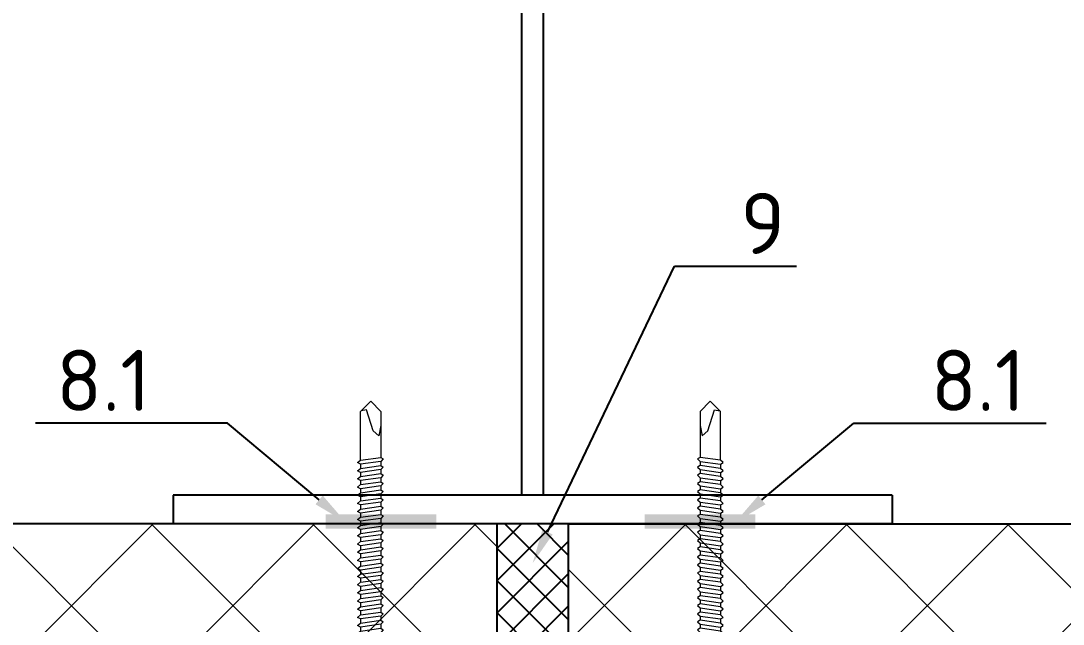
# Model space of a CAD drawing. Header units: millimetres. Extents: x -3689 to 3021565, y -698052 to -604547.
# Drawn here: x 2757434.1 to 2757724.1, y -669168.7 to -669000.9 of the extents above; entities that cross this region are included whole.
import ezdxf
from ezdxf import colors
from ezdxf.entities.mleader import LeaderData, LeaderLine
from ezdxf.math import Vec2, Vec3

# ---------------------------------------------------------------- set-up
doc = ezdxf.new("R2010")
doc.units = ezdxf.units.MM
doc.layers.get('0').update_dxf_attribs({"lineweight": 0})
for name, color, linetype in [('A-FLOR-IDEN', 14, 'Continuous'), ('A-WALL-PATT', 181, 'Continuous'), ('S-METL', 14, 'Continuous'), ('S-WALL-PATT', 181, 'Continuous')]:
    doc.layers.add(name, color=color, linetype=linetype)
doc.styles.add('ЕСКД', font='isocpeur.ttf')

# ---------------------------------------------------------------- blocks, each defined once
blk = doc.blocks.new('шльбгшд')
at = {"color": 0}
for p, q in [((-20772.5169671503, 184873.0526999341), (-20972.51694960045, 184873.0526999341)), ((-20972.51694960045, 184873.0526999341), (-20972.51694960045, 184865.0527003886)), ((-20772.5169671503, 184873.0526999341), (-20772.5169671503, 184865.0527003886)), ((-20772.5169671503, 184865.0527003886), (-20972.51694960045, 184865.0527003886)), ((-20875.51695772904, 184581.0527617739), (-20875.51695772904, 184865.0524472402)), ((-20869.5169580699, 184581.0527617739), (-20869.5169580699, 184865.0524472402)), ((-20772.5169671503, 184581.0527164818), (-20972.51694960045, 184581.0527164818)), ((-20972.51694960045, 184581.0527164818), (-20972.51694960045, 184573.0527169289)), ((-20772.5169671503, 184581.0527164818), (-20772.5169671503, 184573.0527169289)), ((-20772.5169671503, 184573.0527169289), (-20972.51694960045, 184573.0527169289))]:
    blk.add_line(p, q, dxfattribs=at)
blk = doc.blocks.new('*U566')
at = {"lineweight": 0}
h = blk.add_hatch(dxfattribs=at)
h.set_pattern_fill('ANSI37', color=181, scale=10, style=0)
h.set_pattern_definition([(45, (90, -734.0553587846589), (-22.45064030267288, 22.45064030267288), []), (135, (90, -734.0553587846589), (-22.45064030267288, -22.45064030267288), [])])
h.paths.add_polyline_path([(0, 265.944641215341), (0, 0), (150, 0), (150, 265.944641215341)])
at = {"color": 5, "lineweight": 0}
for p, q in [((150, 265.944641215341), (0, 265.944641215341)), ((0, 0), (150, 0))]:
    blk.add_line(p, q, dxfattribs=at)
at = {"color": 5}
for p, q in [((0, 265.944641215341), (0, 0)), ((150, 0), (150, 265.944641215341))]:
    blk.add_line(p, q, dxfattribs=at)
blk = doc.blocks.new('*U572')
at = {"color": 0, "lineweight": 0, "ltscale": 10}
for p, q in [((0.9999999999995483, 10.75821146399544), (-1.578047253216045e-13, 3.758211464021094)), ((1.999999999999548, 10.75821146399548), (0.9999999999995483, 10.75821146399544)), ((0.9999999999995483, 10.75821146399544), (1.000000000000452, -10.75821146399535)), ((2.000000000000452, -10.75821146399531), (1.999999999999548, 10.75821146399548)), ((4.999999999999596, 9.625768151993025), (1.999999999999596, 9.625768151992899)), ((1.999999999999596, 9.625768151992899), (2.000000000000404, -9.625768151992732)), ((5.000000000000404, -9.625768151992606), (4.999999999999596, 9.625768151993025)), ((-2.853031142658489e-13, 6.794659872000921), (-1.000000000000285, 6.794659872000879)), ((-1.000000000000285, 6.794659872000879), (-0.9999999999997147, -6.794659872000962)), ((2.853031142658489e-13, -6.794659872000921), (-2.853031142658489e-13, 6.794659872000921)), ((-1.000000000000214, 5.095994904011563), (-6.200000000000213, 5.095994904011344)), ((-6.200000000000213, 5.095994904011344), (-6.199999999999785, -5.095994904011865)), ((-0.9999999999997861, -5.095994904011646), (-1.000000000000214, 5.095994904011563)), ((5.960699671339194, 2.831108280006697), (6.413676996087806, 3.623818598440535)), ((6.413676996087806, 3.623818598440535), (7.093142983283565, 2.831108280006745)), ((8.225586295286144, 2.831108280006792), (8.678563620122066, 3.623818598440631)), ((8.678563620122066, 3.623818598440631), (9.358029607317826, 2.83110828000684)), ((10.49047291932041, 2.831108280006887), (10.94345024406902, 3.623818598440726)), ((10.94345024406902, 3.623818598440726), (11.62291623132298, 2.831108280006935)), ((12.75535954329646, 2.831108280006982), (13.20833686810328, 3.623818598440821)), ((13.20833686810328, 3.623818598440821), (13.88780285529904, 2.83110828000703)), ((15.02024616730162, 2.831108280007077), (15.47322349210843, 3.623818598440916)), ((15.47322349210843, 3.623818598440916), (16.1526894793042, 2.831108280007125)), ((17.28513279133588, 2.831108280007173), (17.73811011608449, 3.623818598441011)), ((17.73811011608449, 3.623818598441011), (18.41757610328025, 2.83110828000722)), ((19.55001941528283, 2.831108280007268), (20.00299674011875, 3.623818598441106)), ((20.00299674011875, 3.623818598441106), (20.68246272731451, 2.831108280007316)), ((104.5005885280032, 2.83110828001226), (104.9535658528391, 3.623818598446098)), ((104.9535658528391, 3.623818598446098), (105.6330318400348, 2.831108280012307)), ((106.7654751520956, 2.831108280012355), (107.2184524768442, 3.623818598446193)), ((107.2184524768442, 3.623818598446193), (107.89791846404, 2.831108280012402)), ((109.0303617760426, 2.83110828001245), (109.4833391008785, 3.623818598446288)), ((109.4833391008785, 3.623818598446288), (110.1628050880743, 2.831108280012497)), ((111.2952484000768, 2.831108280012545), (111.7482257248255, 3.623818598446383)), ((111.7482257248255, 3.623818598446383), (112.4276917120794, 2.831108280012592)), ((113.5601350240529, 2.83110828001264), (114.0131123488597, 3.623818598446478)), ((114.0131123488597, 3.623818598446478), (114.6925783360555, 2.831108280012687)), ((115.8250216480581, 2.831108280012735), (116.2779989728649, 3.623818598446573)), ((116.2779989728649, 3.623818598446573), (116.9574649600606, 2.831108280012782)), ((118.0899082720923, 2.83110828001283), (118.5428855968409, 3.623818598446668)), ((118.5428855968409, 3.623818598446668), (119.2223515840367, 2.831108280012878)), ((120.3547948960393, 2.831108280012925), (120.8077722208752, 3.623818598446763)), ((120.8077722208752, 3.623818598446763), (121.4872382080709, 2.831108280012973)), ((122.6196815200735, 2.83110828001302), (123.0726588448221, 3.623818598446859)), ((123.0726588448221, 3.623818598446859), (123.7521248320179, 2.831108280013068)), ((124.8845681440496, 2.831108280013114), (125.3375454687982, 3.623818598446953)), ((125.3375454687982, 3.623818598446953), (126.017011455994, 2.831108280013162)), ((127.1494547679966, 2.831108280013209), (127.6024320928325, 3.623818598447048)), ((127.6024320928325, 3.623818598447048), (128.2818980800282, 2.831108280013257)), ((129.4143413920308, 2.831108280013305), (129.8673187167794, 3.623818598447143)), ((129.8673187167794, 3.623818598447143), (130.5467847040334, 2.831108280013352)), ((131.6792280160069, 2.8311082800134), (132.1322053408137, 3.623818598447238)), ((132.1322053408137, 3.623818598447238), (132.8116713280095, 2.831108280013447)), ((133.944114640012, 2.831108280013495), (134.3970919648189, 3.623818598447333)), ((134.3970919648189, 3.623818598447333), (135.0765579520146, 2.831108280013543)), ((136.2090012640463, 2.83110828001359), (136.6619785887949, 3.623818598447428)), ((136.6619785887949, 3.623818598447428), (137.3414445759907, 2.831108280013638)), ((138.4738878879932, 2.831108280013685), (138.9268652128292, 3.623818598447524)), ((138.9268652128292, 3.623818598447524), (139.6063312000249, 2.831108280013733)), ((140.7387745120275, 2.83110828001378), (141.1917518367761, 3.623818598447619)), ((141.1917518367761, 3.623818598447619), (141.8712178239719, 2.831108280013828)), ((143.0036611360036, 2.831108280013875), (143.4566384608104, 3.623818598447714)), ((143.4566384608104, 3.623818598447714), (144.1361044480061, 2.831108280013923)), ((145.2685477600087, 2.83110828001397), (145.7215250848446, 3.623818598447809)), ((145.7215250848446, 3.623818598447809), (146.4009910720404, 2.831108280014018)), ((147.533434384043, 2.831108280014065), (147.9864117087916, 3.623818598447904)), ((147.9864117087916, 3.623818598447904), (148.6658776959873, 2.831108280014113)), ((149.798321008019, 2.831108280014161), (150.2512983328259, 3.623818598447999)), ((150.2512983328259, 3.623818598447999), (150.9307643200216, 2.831108280014208)), ((152.0632076320242, 2.831108280014256), (152.5161849568019, 3.623818598448094)), ((152.5161849568019, 3.623818598448094), (153.1956509439977, 2.831108280014303)), ((154.3280942560002, 2.831108280014351), (154.7810715808071, 3.623818598448189)), ((154.7810715808071, 3.623818598448189), (155.4605375680028, 2.831108280014398)), ((156.5929808800054, 2.831108280014446), (157.0459582048413, 3.623818598448284)), ((157.0459582048413, 3.623818598448284), (157.7254241920371, 2.831108280014493)), ((158.8578675040397, 2.831108280014541), (159.3108448287883, 3.623818598448379)), ((159.3108448287883, 3.623818598448379), (159.990310815984, 2.831108280014588)), ((161.1227541280157, 2.831108280014636), (161.5757314528225, 3.623818598448474)), ((161.5757314528225, 3.623818598448474), (162.2551974400183, 2.831108280014683)), ((163.3876407520209, 2.831108280014731), (163.8406180767986, 3.623818598448569)), ((163.8406180767986, 3.623818598448569), (164.5200840639943, 2.831108280014779)), ((165.6525273759969, 2.831108280014826), (166.1055047008037, 3.623818598448664)), ((166.1055047008037, 3.623818598448664), (166.7849706879995, 2.831108280014874)), ((167.9174140000312, 2.831108280014921), (168.370391324838, 3.62381859844876)), ((168.370391324838, 3.62381859844876), (169.0498573120338, 2.831108280014969)), ((170.1823006240363, 2.831108280015016), (170.6352779488141, 3.623818598448855)), ((170.6352779488141, 3.623818598448855), (171.3147439360098, 2.831108280015064)), ((172.4471872480124, 2.831108280015112), (172.9001645728192, 3.62381859844895)), ((172.9001645728192, 3.62381859844895), (173.579630560015, 2.831108280015159)), ((-1.000000000000119, 2.831108280006405), (-6.200000000000118, 2.831108280006187)), ((5.960699671339194, 2.831108280006697), (4.999999999999881, 2.831108280006657)), ((6.75340998968594, -2.831108279977059), (5.960699671339194, 2.831108280006697)), ((7.093142983283565, 2.831108280006745), (7.885853301688519, -2.831108279977012)), ((8.225586295286144, 2.831108280006792), (7.093142983283565, 2.831108280006745)), ((8.225586295286144, 2.831108280006792), (7.093142983283565, 2.831108280006745)), ((9.018296613720201, -2.831108279976964), (8.225586295286144, 2.831108280006792)), ((9.358029607317826, 2.83110828000684), (10.15073992572278, -2.831108279976917)), ((10.49047291932041, 2.831108280006887), (9.358029607317826, 2.83110828000684)), ((10.49047291932041, 2.831108280006887), (9.358029607317826, 2.831108280006839)), ((11.28318323772536, -2.831108279976869), (10.49047291932041, 2.831108280006887)), ((11.62291623132298, 2.831108280006935), (12.41562654969883, -2.831108279976822)), ((12.75535954329646, 2.831108280006982), (11.62291623126478, 2.831108280006935)), ((12.75535954329646, 2.831108280006983), (11.62291623132298, 2.831108280006935)), ((13.54806986170141, -2.831108279976774), (12.75535954329646, 2.831108280006982)), ((13.88780285529904, 2.83110828000703), (14.68051317370399, -2.831108279976727)), ((15.02024616730162, 2.831108280007077), (13.88780285529904, 2.83110828000703)), ((15.02024616730162, 2.831108280007078), (13.88780285529904, 2.83110828000703)), ((15.81295648570657, -2.831108279976679), (15.02024616730162, 2.831108280007077)), ((16.1526894793042, 2.831108280007125), (16.94539979768004, -2.831108279976632)), ((17.28513279133588, 2.831108280007173), (16.1526894793042, 2.831108280007125)), ((17.28513279133588, 2.831108280007173), (16.1526894793042, 2.831108280007126)), ((18.07784310968262, -2.831108279976584), (17.28513279133588, 2.831108280007173)), ((18.41757610328025, 2.83110828000722), (19.2102864216852, -2.831108279976537)), ((19.55001941528283, 2.831108280007268), (18.41757610328025, 2.83110828000722)), ((19.55001941528283, 2.831108280007268), (18.41757610328025, 2.831108280007221)), ((20.34272973371688, -2.831108279976489), (19.55001941528283, 2.831108280007268)), ((20.68246272731451, 2.831108280007316), (21.47517304571946, -2.831108279976441)), ((21.81490603931709, 2.831108280007363), (20.68246272731451, 2.831108280007316)), ((104.5005885280032, 2.83110828001226), (20.68246272731451, 2.831108280007316)), ((105.2932988464372, -2.831108279971497), (104.5005885280032, 2.83110828001226)), ((105.6330318400348, 2.831108280012307), (106.4257421584398, -2.83110827997145)), ((106.7654751520374, 2.831108280012355), (105.6330318400348, 2.831108280012307)), ((107.5581854704424, -2.831108279971402), (106.7654751520956, 2.831108280012355)), ((107.89791846404, 2.831108280012402), (108.690628782445, -2.831108279971355)), ((109.0303617760426, 2.83110828001245), (107.89791846404, 2.831108280012402)), ((109.8230720944767, -2.831108279971307), (109.0303617760426, 2.83110828001245)), ((110.1628050880743, 2.831108280012497), (110.9555154064792, -2.831108279971259)), ((111.2952484000768, 2.831108280012545), (110.1628050880743, 2.831108280012497)), ((112.0879587184818, -2.831108279971212), (111.2952484000768, 2.831108280012545)), ((112.4276917120794, 2.831108280012592), (113.2204020304553, -2.831108279971164)), ((113.5601350240529, 2.83110828001264), (112.4276917120212, 2.831108280012592)), ((114.3528453424579, -2.831108279971117), (113.5601350240529, 2.83110828001264)), ((114.6925783360555, 2.831108280012687), (115.4852886544604, -2.831108279971069)), ((115.8250216480581, 2.831108280012735), (114.6925783360555, 2.831108280012687)), ((116.617731966463, -2.831108279971022), (115.8250216480581, 2.831108280012735)), ((116.9574649600606, 2.831108280012782), (117.7501752784365, -2.831108279970974)), ((118.0899082720923, 2.83110828001283), (116.9574649600606, 2.831108280012782)), ((118.8826185904391, -2.831108279970927), (118.0899082720923, 2.83110828001283)), ((119.2223515840367, 2.831108280012878), (120.0150619024417, -2.831108279970879)), ((120.3547948960393, 2.831108280012925), (119.2223515840367, 2.831108280012878)), ((121.1475052144733, -2.831108279970831), (120.3547948960393, 2.831108280012925)), ((121.4872382080709, 2.831108280012973), (122.2799485264759, -2.831108279970784)), ((122.6196815200735, 2.83110828001302), (121.4872382080709, 2.831108280012973)), ((123.4123918384203, -2.831108279970736), (122.6196815200735, 2.83110828001302)), ((123.7521248320179, 2.831108280013068), (124.5448351504519, -2.831108279970689)), ((124.8845681440496, 2.831108280013115), (123.7521248320179, 2.831108280013068)), ((125.6772784623963, -2.831108279970642), (124.8845681440496, 2.831108280013114)), ((126.017011455994, 2.831108280013162), (126.8097217743989, -2.831108279970595)), ((127.1494547679966, 2.831108280013209), (126.017011455994, 2.831108280013162)), ((127.9421650864306, -2.831108279970547), (127.1494547679966, 2.831108280013209)), ((128.2818980800282, 2.831108280013257), (129.0746083984332, -2.8311082799705)), ((129.4143413920308, 2.831108280013305), (128.2818980800282, 2.831108280013257)), ((130.2070517104358, -2.831108279970452), (129.4143413920308, 2.831108280013305)), ((130.5467847040334, 2.831108280013352), (131.3394950224092, -2.831108279970405)), ((131.6792280160069, 2.8311082800134), (130.5467847039752, 2.831108280013352)), ((132.4719383344118, -2.831108279970357), (131.6792280160069, 2.8311082800134)), ((132.8116713280095, 2.831108280013447), (133.6043816464144, -2.83110827997031)), ((133.944114640012, 2.831108280013495), (132.8116713280095, 2.831108280013447)), ((134.736824958417, -2.831108279970262), (133.944114640012, 2.831108280013495)), ((135.0765579520146, 2.831108280013543), (135.8692682703904, -2.831108279970214)), ((136.2090012640463, 2.83110828001359), (135.0765579520146, 2.831108280013543)), ((137.001711582393, -2.831108279970167), (136.2090012640463, 2.83110828001359)), ((137.3414445759907, 2.831108280013638), (138.1341548943956, -2.831108279970119)), ((138.4738878879932, 2.831108280013685), (137.3414445759907, 2.831108280013638)), ((139.2665982064273, -2.831108279970072), (138.4738878879932, 2.831108280013685)), ((139.6063312000249, 2.831108280013733), (140.3990415184299, -2.831108279970024)), ((140.7387745120275, 2.83110828001378), (139.6063312000249, 2.831108280013733)), ((141.5314848303742, -2.831108279969976), (140.7387745120275, 2.83110828001378)), ((141.8712178239719, 2.831108280013828), (142.6639281424059, -2.831108279969929)), ((143.0036611360036, 2.831108280013875), (141.8712178239719, 2.831108280013828)), ((143.7963714544085, -2.831108279969881), (143.0036611360036, 2.831108280013875)), ((144.1361044480061, 2.831108280013923), (144.9288147664111, -2.831108279969834)), ((145.2685477600087, 2.83110828001397), (144.1361044480061, 2.831108280013923)), ((146.0612580784428, -2.831108279969786), (145.2685477600087, 2.83110828001397)), ((146.4009910720404, 2.831108280014018), (147.1937013903871, -2.831108279969739)), ((147.5334343839848, 2.831108280014065), (146.4009910720404, 2.831108280014018)), ((148.3261447023897, -2.831108279969691), (147.533434384043, 2.831108280014065)), ((148.6658776959873, 2.831108280014113), (149.4585880144214, -2.831108279969644)), ((149.798321008019, 2.831108280014161), (148.6658776959873, 2.831108280014113)), ((150.591031326424, -2.831108279969596), (149.798321008019, 2.831108280014161)), ((150.9307643200216, 2.831108280014208), (151.7234746384266, -2.831108279969548)), ((152.0632076320242, 2.831108280014256), (150.9307643200216, 2.831108280014208)), ((152.8559179504, -2.831108279969501), (152.0632076320242, 2.831108280014256)), ((153.1956509439977, 2.831108280014303), (153.9883612624026, -2.831108279969453)), ((154.3280942560002, 2.831108280014351), (153.1956509439977, 2.831108280014303)), ((155.1208045744052, -2.831108279969406), (154.3280942560002, 2.831108280014351)), ((155.4605375680028, 2.831108280014398), (156.2532478864078, -2.831108279969358)), ((156.5929808800054, 2.831108280014446), (155.4605375680028, 2.831108280014398)), ((157.3856911984394, -2.831108279969311), (156.5929808800054, 2.831108280014446)), ((157.7254241920371, 2.831108280014493), (158.518134510442, -2.831108279969263)), ((158.8578675040397, 2.831108280014541), (157.7254241920371, 2.831108280014493)), ((159.6505778223864, -2.831108279969216), (158.8578675040397, 2.831108280014541)), ((159.990310815984, 2.831108280014588), (160.7830211344181, -2.831108279969168)), ((161.1227541280157, 2.831108280014636), (159.990310815984, 2.831108280014588)), ((161.9154644464207, -2.831108279969121), (161.1227541280157, 2.831108280014636)), ((162.2551974400183, 2.831108280014683), (163.0479077584232, -2.831108279969073)), ((163.3876407520209, 2.831108280014731), (162.2551974400183, 2.831108280014683)), ((164.1803510703967, -2.831108279969026), (163.3876407520209, 2.831108280014731)), ((164.5200840639943, 2.831108280014779), (165.3127943823993, -2.831108279968978)), ((165.6525273759969, 2.831108280014826), (164.5200840639943, 2.831108280014779)), ((166.4452376944019, -2.83110827996893), (165.6525273759969, 2.831108280014826)), ((166.7849706879995, 2.831108280014874), (167.5776810064336, -2.831108279968883)), ((167.9174140000312, 2.831108280014921), (166.7849706879995, 2.831108280014874)), ((168.7101243184361, -2.831108279968835), (167.9174140000312, 2.831108280014921)), ((169.0498573120338, 2.831108280014969), (169.8425676303805, -2.831108279968788)), ((170.1823006239781, 2.831108280015016), (169.0498573120338, 2.831108280014969)), ((170.9750109424122, -2.83110827996874), (170.1823006240363, 2.831108280015016)), ((171.3147439360098, 2.831108280015064), (172.1074542544148, -2.831108279968693)), ((172.4471872480124, 2.831108280015112), (171.3147439360098, 2.831108280015064)), ((173.2398975664173, -2.831108279968645), (172.4471872480124, 2.831108280015112)), ((173.5796305600149, 2.831108280015159), (187.1689503039877, 2.83110828001573)), ((173.579630560015, 2.831108280015159), (174.3723408784199, -2.831108279968598)), ((181.733222406422, -0.679465987201224), (187.6219276287947, 1.132443311997329)), ((187.168891720008, 2.83110828001573), (190, 1.699364696006077e-11)), ((190, 1.699364696006077e-11), (187.1688917200664, -2.83110827996806)), ((187.6219276287947, 1.132443311997329), (187.310505717999, 2.689552866004499)), ((-0.9999999999998811, -2.831108279977385), (-6.19999999999988, -2.831108279977603)), ((6.75340998968594, -2.831108279977058), (5.000000000000119, -2.831108279977132)), ((7.432875976881695, -3.510574267172757), (6.75340998968594, -2.831108279977059)), ((7.885853301688519, -2.831108279977012), (7.432875976881695, -3.510574267172757)), ((9.018296613720201, -2.831108279976964), (7.885853301688519, -2.831108279977012)), ((9.018296613720201, -2.831108279976963), (7.885853301688519, -2.831108279977011)), ((9.697762600915956, -3.510574267172662), (9.018296613720201, -2.831108279976964)), ((10.15073992572278, -2.831108279976917), (9.697762600915956, -3.510574267172662)), ((11.28318323766715, -2.831108279976869), (10.15073992572278, -2.831108279976917)), ((11.28318323772536, -2.831108279976868), (10.15073992572278, -2.831108279976916)), ((11.96264922492111, -3.510574267172567), (11.28318323772536, -2.831108279976869)), ((12.41562654969883, -2.831108279976822), (11.96264922492111, -3.510574267172567)), ((13.54806986170141, -2.831108279976774), (12.41562654969883, -2.831108279976822)), ((13.54806986170141, -2.831108279976773), (12.41562654969883, -2.83110827997682)), ((14.22753584889717, -3.510574267172472), (13.54806986170141, -2.831108279976774)), ((14.68051317370399, -2.831108279976727), (14.22753584889717, -3.510574267172472)), ((15.81295648570657, -2.831108279976679), (14.68051317370399, -2.831108279976727)), ((15.81295648570657, -2.831108279976678), (14.68051317370399, -2.831108279976725)), ((16.49242247290232, -3.510574267172377), (15.81295648570657, -2.831108279976679)), ((16.94539979768004, -2.831108279976632), (16.49242247290232, -3.510574267172377)), ((18.07784310968262, -2.831108279976584), (16.94539979768004, -2.831108279976632)), ((18.07784310968262, -2.831108279976584), (16.94539979768004, -2.831108279976631)), ((18.75730909687838, -3.510574267172282), (18.07784310968262, -2.831108279976584)), ((19.2102864216852, -2.831108279976537), (18.75730909687838, -3.510574267172282)), ((20.34272973371688, -2.831108279976489), (19.2102864216852, -2.831108279976537)), ((20.34272973371688, -2.831108279976489), (19.2102864216852, -2.831108279976536)), ((21.02219572091264, -3.510574267172187), (20.34272973371688, -2.831108279976489)), ((21.47517304571946, -2.831108279976441), (21.02219572091264, -3.510574267172187)), ((105.2932988464372, -2.831108279971498), (21.47517304571946, -2.831108279976441)), ((105.972764833633, -3.510574267167195), (105.2932988464372, -2.831108279971497)), ((106.4257421584398, -2.83110827997145), (105.972764833633, -3.510574267167195)), ((107.5581854703842, -2.831108279971402), (106.4257421584398, -2.83110827997145)), ((108.2376514576382, -3.5105742671671), (107.5581854704424, -2.831108279971402)), ((108.690628782445, -2.831108279971355), (108.2376514576382, -3.5105742671671)), ((109.8230720944767, -2.831108279971307), (108.690628782445, -2.831108279971355)), ((110.5025380816724, -3.510574267167005), (109.8230720944767, -2.831108279971307)), ((110.9555154064792, -2.831108279971259), (110.5025380816724, -3.510574267167005)), ((112.0879587184236, -2.831108279971212), (110.9555154064792, -2.831108279971259)), ((112.7674247056776, -3.51057426716691), (112.0879587184818, -2.831108279971212)), ((113.2204020304553, -2.831108279971164), (112.7674247056776, -3.51057426716691)), ((114.3528453424579, -2.831108279971117), (113.2204020304553, -2.831108279971164)), ((115.0323113296536, -3.510574267166815), (114.3528453424579, -2.831108279971117)), ((115.4852886544604, -2.831108279971069), (115.0323113296536, -3.510574267166815)), ((116.617731966463, -2.831108279971022), (115.4852886544604, -2.831108279971069)), ((117.2971979536588, -3.510574267166719), (116.617731966463, -2.831108279971022)), ((117.7501752784365, -2.831108279970974), (117.2971979536588, -3.510574267166719)), ((118.8826185904391, -2.831108279970927), (117.7501752784365, -2.831108279970974)), ((119.5620845776348, -3.510574267166624), (118.8826185904391, -2.831108279970927)), ((120.0150619024417, -2.831108279970879), (119.5620845776348, -3.510574267166624)), ((121.1475052144733, -2.831108279970831), (120.0150619024417, -2.831108279970879)), ((121.8269712016691, -3.510574267166529), (121.1475052144733, -2.831108279970831)), ((122.2799485264759, -2.831108279970784), (121.8269712016691, -3.510574267166529)), ((123.4123918384203, -2.831108279970736), (122.2799485264759, -2.831108279970784)), ((124.0918578256743, -3.510574267166434), (123.4123918384203, -2.831108279970736)), ((124.5448351504519, -2.831108279970689), (124.0918578256743, -3.510574267166434)), ((125.6772784623963, -2.831108279970641), (124.5448351504519, -2.831108279970689)), ((126.3567444495921, -3.51057426716634), (125.6772784623963, -2.831108279970642)), ((126.8097217743989, -2.831108279970595), (126.3567444495921, -3.51057426716634)), ((127.9421650864306, -2.831108279970547), (126.8097217743989, -2.831108279970595)), ((128.6216310736264, -3.510574267166245), (127.9421650864306, -2.831108279970547)), ((129.0746083984332, -2.8311082799705), (128.6216310736264, -3.510574267166245)), ((130.2070517103776, -2.831108279970452), (129.0746083984332, -2.8311082799705)), ((130.8865176976315, -3.51057426716615), (130.2070517104358, -2.831108279970452)), ((131.3394950224092, -2.831108279970405), (130.8865176976315, -3.51057426716615)), ((132.4719383344118, -2.831108279970357), (131.3394950224092, -2.831108279970405)), ((133.1514043216076, -3.510574267166055), (132.4719383344118, -2.831108279970357)), ((133.6043816464144, -2.83110827997031), (133.1514043216076, -3.510574267166055)), ((134.736824958417, -2.831108279970262), (133.6043816464144, -2.83110827997031)), ((135.4162909456127, -3.51057426716596), (134.736824958417, -2.831108279970262)), ((135.8692682703904, -2.831108279970214), (135.4162909456127, -3.51057426716596)), ((137.001711582393, -2.831108279970167), (135.8692682703904, -2.831108279970214)), ((137.6811775695888, -3.510574267165865), (137.001711582393, -2.831108279970167)), ((138.1341548943956, -2.831108279970119), (137.6811775695888, -3.510574267165865)), ((139.2665982064273, -2.831108279970072), (138.1341548943956, -2.831108279970119)), ((139.946064193623, -3.51057426716577), (139.2665982064273, -2.831108279970072)), ((140.3990415184299, -2.831108279970024), (139.946064193623, -3.51057426716577)), ((141.5314848303742, -2.831108279969976), (140.3990415184299, -2.831108279970024)), ((142.2109508176282, -3.510574267165675), (141.5314848303742, -2.831108279969976)), ((142.6639281424059, -2.831108279969929), (142.2109508176282, -3.510574267165675)), ((143.7963714544085, -2.831108279969881), (142.6639281424059, -2.831108279969929)), ((144.4758374416043, -3.51057426716558), (143.7963714544085, -2.831108279969881)), ((144.9288147664111, -2.831108279969834), (144.4758374416043, -3.51057426716558)), ((146.0612580784428, -2.831108279969786), (144.9288147664111, -2.831108279969834)), ((146.7407240656385, -3.510574267165484), (146.0612580784428, -2.831108279969786)), ((147.1937013903871, -2.831108279969739), (146.7407240656385, -3.510574267165484)), ((148.3261447023897, -2.831108279969691), (147.1937013903871, -2.831108279969739)), ((149.0056106895855, -3.510574267165389), (148.3261447023897, -2.831108279969691)), ((149.4585880144214, -2.831108279969644), (149.0056106895855, -3.510574267165389)), ((150.591031326424, -2.831108279969596), (149.4585880144214, -2.831108279969644)), ((151.2704973136197, -3.510574267165294), (150.591031326424, -2.831108279969596)), ((151.7234746384266, -2.831108279969548), (151.2704973136197, -3.510574267165294)), ((152.8559179504, -2.831108279969501), (151.7234746384266, -2.831108279969548)), ((153.5353839376249, -3.510574267165199), (152.8559179504, -2.831108279969501)), ((153.9883612624026, -2.831108279969453), (153.5353839376249, -3.510574267165199)), ((155.1208045744052, -2.831108279969406), (153.9883612624026, -2.831108279969453)), ((155.8002705616009, -3.510574267165104), (155.1208045744052, -2.831108279969406)), ((156.2532478864078, -2.831108279969358), (155.8002705616009, -3.510574267165104)), ((157.3856911984394, -2.831108279969311), (156.2532478864078, -2.831108279969358)), ((158.0651571856352, -3.510574267165009), (157.3856911984394, -2.831108279969311)), ((158.518134510442, -2.831108279969263), (158.0651571856352, -3.510574267165009)), ((159.6505778223864, -2.831108279969216), (158.5181345103838, -2.831108279969263)), ((160.3300438095822, -3.510574267164914), (159.6505778223864, -2.831108279969216)), ((160.7830211344181, -2.831108279969168), (160.3300438095822, -3.510574267164914)), ((161.9154644464207, -2.831108279969121), (160.7830211344181, -2.831108279969168)), ((162.5949304336164, -3.510574267164818), (161.9154644464207, -2.831108279969121)), ((163.0479077584232, -2.831108279969073), (162.5949304336164, -3.510574267164818)), ((164.1803510703967, -2.831108279969026), (163.0479077584232, -2.831108279969073)), ((164.8598170576507, -3.510574267164723), (164.1803510703967, -2.831108279969026)), ((165.3127943823993, -2.831108279968978), (164.8598170576507, -3.510574267164723)), ((166.4452376944019, -2.83110827996893), (165.3127943823993, -2.831108279968978)), ((167.1247036815976, -3.510574267164628), (166.4452376944019, -2.83110827996893)), ((167.5776810064336, -2.831108279968883), (167.1247036815976, -3.510574267164628)), ((168.7101243184361, -2.831108279968835), (167.5776810064336, -2.831108279968883)), ((169.3895903056319, -3.510574267164533), (168.7101243184361, -2.831108279968835)), ((169.8425676303805, -2.831108279968788), (169.3895903056319, -3.510574267164533)), ((170.9750109424122, -2.83110827996874), (169.8425676303805, -2.831108279968788)), ((171.6544769296079, -3.510574267164438), (170.9750109424122, -2.83110827996874)), ((172.1074542544148, -2.831108279968693), (171.6544769296079, -3.510574267164438)), ((173.2398975664173, -2.831108279968645), (172.1074542544148, -2.831108279968693)), ((173.9193635536131, -3.510574267164343), (173.2398975664173, -2.831108279968645)), ((174.3723408784199, -2.831108279968598), (173.9193635536131, -3.510574267164343)), ((187.1689503040461, -2.83110827996806), (174.3723408784199, -2.831108279968598)), ((180.3742904320306, -2.264886624010712), (181.733222406422, -0.679465987201224)), ((183.2053987120226, -2.831108279968227), (180.3742904320306, -2.264886624010712)), ((-6.199999999999785, -5.095994904011865), (-0.9999999999997861, -5.095994904011646)), ((1.578047253205254e-13, -3.758211463995394), (1.000000000000452, -10.75821146399535)), ((-0.9999999999997147, -6.794659872000962), (2.853031142658489e-13, -6.794659872000921)), ((1.000000000000452, -10.75821146399535), (2.000000000000452, -10.75821146399531)), ((2.000000000000404, -9.625768151992732), (5.000000000000404, -9.625768151992606))]:
    blk.add_line(p, q, dxfattribs=at)

msp = doc.modelspace()

# ---------------------------------------------------------------- hatches: boundary and pattern name
at = {"layer": 'A-WALL-PATT'}
h = msp.add_hatch(dxfattribs=at)
h.set_pattern_fill('ANSI37', color=250, scale=2, angle=90)
h.set_pattern_definition([(135, (2769618.067103434, -912799.9776514946), (-4.490128060534577, -4.490128060534576), []), (225, (2769618.067103434, -912799.9776514946), (4.490128060534576, -4.490128060534577), [])])
h.paths.add_polyline_path([(2757586.49132782, -669140.8515980368), (2757566.49132782, -669140.8515980368), (2757566.49132782, -669290.8515980368), (2757586.49132782, -669290.8515980368)])
at = {"layer": 'S-WALL-PATT', "lineweight": 0, "ltscale": 10}
h = msp.add_hatch(color=250, dxfattribs=at)
h.dxf.hatch_style = 1
h.paths.add_polyline_path([(2757518.872727009, -669138.1550276098), (2757518.872727009, -669142.1873928844), (2757549.693984343, -669142.1873928844), (2757549.693984343, -669138.1550276098)])
h = msp.add_hatch(color=250, dxfattribs=at)
h.dxf.hatch_style = 1
h.paths.add_polyline_path([(2757638.447407374, -669138.1550276097), (2757638.447407374, -669142.1873928843), (2757607.62615004, -669142.1873928843), (2757607.62615004, -669138.1550276097)])

# ---------------------------------------------------------------- linework, layer by layer
at = {"layer": 'A-WALL-PATT', "color": 250, "ltscale": 10}
msp.add_lwpolyline([(2757566.49132782, -669290.8515980368), (2757586.49132782, -669290.8515980368), (2757586.49132782, -669140.8515980368), (2757566.49132782, -669140.8515980368)], close=True, dxfattribs=at)

# ---------------------------------------------------------------- block references
at = {"layer": 'A-WALL-PATT', "color": 250, "lineweight": 0, "rotation": 89.99999999999997}
msp.add_blockref('*U566', (2757566.49132782, -669290.8515980368), dxfattribs=at)
at = {"layer": 'A-WALL-PATT', "color": 250, "lineweight": 0, "xscale": -1, "rotation": 270.0000000000001}
msp.add_blockref('*U566', (2757586.49132782, -669290.8515980368), dxfattribs=at)
at = {"layer": 'S-METL', "color": 250}
msp.add_blockref('шльбгшд', (2778449.008286195, -853713.9043149657), dxfattribs=at)
at = {"layer": 'S-METL', "color": 250, "rotation": 90.00000000000001}
msp.add_blockref('*U572', (2757531.425904832, -669296.716656632), dxfattribs=at)
at = {"layer": 'S-METL', "color": 250, "xscale": -1, "rotation": 270}
msp.add_blockref('*U572', (2757625.894229551, -669296.7166566319), dxfattribs=at)

# ---------------------------------------------------------------- leaders
at = {"layer": 'A-FLOR-IDEN', "color": 250}
ml = msp.add_multileader_mtext('Standard', dxfattribs=at)
ml.set_content('9', color=250, style='ЕСКД')
ml.set_leader_properties()
ml.build(insert=Vec2(0, 0))
ml.multileader.update_dxf_attribs({"text_left_attachment_type": 6, "text_right_attachment_type": 6, "dogleg_length": 20.96987534605703, "arrow_head_size": 9.600000000000001})
ctx = ml.context
ctx.base_point, ctx.char_height, ctx.arrow_head_size, ctx.landing_gap_size, ctx.plane_origin = Vec3(2757636.873478375, -669069.1590068892), 17, 9.600000000000001, 0, Vec3(2757608.451384895, -668917.5038203432)
ctx.left_attachment, ctx.right_attachment, ctx.text_align_type = 6, 6, 2
notes = []
notes.append((ctx, [(0, (1, 1, 0), (2757615.903603029, -669069.1590068892), (1, 0), 20.96987534605703, [(0, [(2757576.494205756, -669151.7800266565)], 0, [])])]))
ctx.mtext.insert, ctx.mtext.defined_height, ctx.mtext.alignment, ctx.mtext.flow_direction = Vec3(2757646.805718569, -669048.7590068893), 125.4088915666272, 3, 5
ml = msp.add_multileader_mtext('Standard', dxfattribs=at)
ml.set_content('8.1', color=250, style='ЕСКД')
ml.set_leader_properties()
ml.build(insert=Vec2(0, 0))
ml.multileader.update_dxf_attribs({"text_left_attachment_type": 6, "text_right_attachment_type": 6, "dogleg_length": 20.96987534605703, "arrow_head_size": 9.600000000000001})
ctx = ml.context
ctx.base_point, ctx.char_height, ctx.arrow_head_size, ctx.landing_gap_size, ctx.plane_origin = Vec3(2757448.568114183, -669112.8238525307), 17, 9.600000000000001, 0, Vec3(2757498.939235765, -668961.1686659845)
ctx.left_attachment, ctx.right_attachment = 6, 6
notes.append((ctx, [(0, (1, 1, 0), (2757491.637989529, -669112.8238525307), (-1, 0), 20.96987534605703, [(0, [(2757524.440683662, -669140.3596018015)], 0, [])])]))
ctx.mtext.insert, ctx.mtext.defined_height, ctx.mtext.flow_direction = Vec3(2757443.909194345, -669092.4238525307), 125.4088915666272, 5
ml = msp.add_multileader_mtext('Standard', dxfattribs=at)
ml.set_content('8.1', color=250, style='ЕСКД')
ml.set_leader_properties()
ml.build(insert=Vec2(0, 0))
ml.multileader.update_dxf_attribs({"text_left_attachment_type": 6, "text_right_attachment_type": 6, "dogleg_length": 20.96987534605703, "arrow_head_size": 9.600000000000001})
ctx = ml.context
ctx.base_point, ctx.char_height, ctx.arrow_head_size, ctx.landing_gap_size, ctx.plane_origin = Vec3(2757686.802992099, -669112.8238525306), 17, 9.600000000000001, 0, Vec3(2757658.380898618, -668961.1686659844)
ctx.left_attachment, ctx.right_attachment, ctx.text_align_type = 6, 6, 2
notes.append((ctx, [(0, (1, 1, 0), (2757665.833116753, -669112.8238525306), (1, 0), 20.96987534605703, [(0, [(2757632.879450721, -669140.3596018015)], 0, [])])]))
ctx.mtext.insert, ctx.mtext.defined_height, ctx.mtext.alignment, ctx.mtext.flow_direction = Vec3(2757713.561911938, -669092.4238525305), 125.4088915666272, 3, 5
for ctx, leaders in notes:
    for number, flags, end, landing, length, lines in leaders:
        leader = LeaderData()
        leader.index, (leader.has_last_leader_line, leader.has_dogleg_vector, leader.attachment_direction) = number, flags
        leader.last_leader_point, leader.dogleg_vector, leader.dogleg_length = Vec3(end), Vec3(landing), length
        for number, points, colour, breaks in lines:
            line = LeaderLine()
            line.index, line.vertices, line.color, line.breaks = number, Vec3.list(points), colors.encode_raw_color(colour), breaks
            leader.lines.append(line)
        ctx.leaders.append(leader)

doc.saveas('drawing.dxf')
